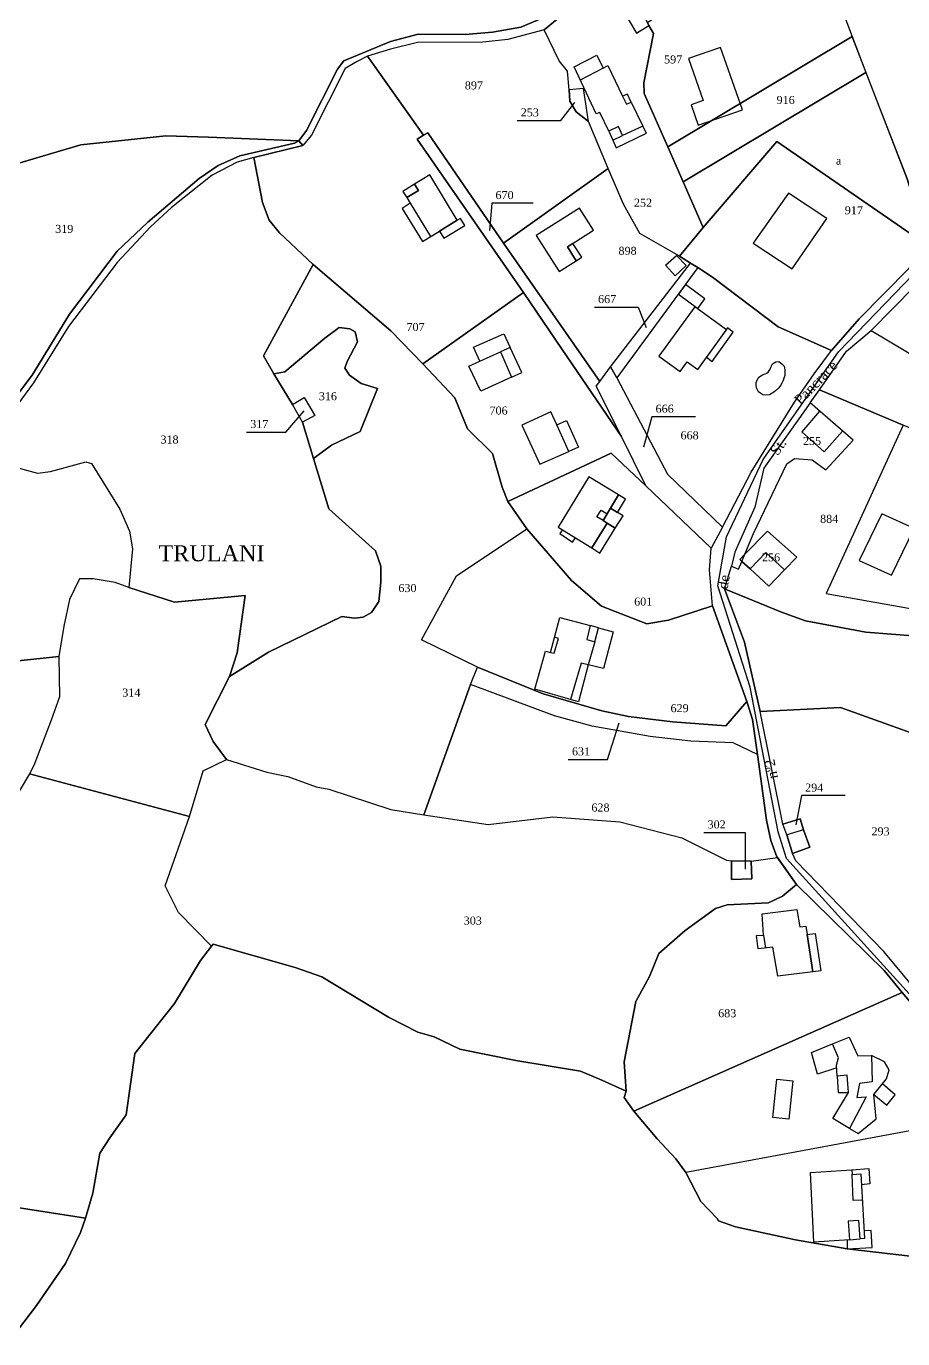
# Model space of a CAD drawing. Extents: x 1205805 to 1207436, y 6154338 to 6158020.
# Drawn here: x 1206921 to 1207140, y 6154910 to 6155237.9 of the extents above; entities that cross this region are included whole.
import ezdxf

# ---------------------------------------------------------------- set-up
doc = ezdxf.new("R2010")
doc.units = 0
doc.linetypes.add('CONTINU', pattern=[0])
for name, color, linetype in [('1LIEUDIT', 7, 'CONTINU'), ('1PARCELLE', 7, 'CONTINU'), ('1SUBDFISC', 7, 'CONTINU'), ('1SUBDSECT', 7, 'CONTINU'), ('1TRONFLUV', 7, 'CONTINU'), ('1ZONCOMM', 7, 'CONTINU'), ('3BATIDUR', 7, 'CONTINU'), ('3BATILEGER', 7, 'CONTINU'), ('3FISCLINE', 7, 'CONTINUOUS'), ('3FLECHEPAR', 7, 'CONTINU'), ('3LIEUDITTEX', 7, 'CONTINU'), ('3PARCELLETEX', 7, 'CONTINU'), ('3PISCINE', 7, 'CONTINUOUS'), ('3SUBDFISCTEX', 7, 'CONTINU'), ('3ZONCOMMTEX', 7, 'CONTINU')]:
    doc.layers.add(name, color=color, linetype=linetype)
doc.styles.get("Standard").update_dxf_attribs({"font": 'Times New Roman'})

msp = doc.modelspace()

# ---------------------------------------------------------------- linework, layer by layer
at = {"layer": '1LIEUDIT'}
for points in [[(1207160.25, 6154972.38), (1207139.8, 6154996.48), (1207135.33, 6155001.94), (1207113.43, 6155023.5), (1207108.53, 6155030.41), (1207107.01, 6155034.42), (1207105.94, 6155039.52), (1207103.69, 6155055.92), (1207102.45, 6155064.68), (1207101.06, 6155069.2), (1207092.42, 6155093.13), (1207092.42, 6155093.13), (1207081.5, 6155089.54), (1207076.01, 6155088.63), (1207064.76, 6155092.98), (1207057.23, 6155099.43), (1207046.06, 6155112.33), (1207041.35, 6155119.16), (1207039.88, 6155122.77), (1207037.54, 6155131.13), (1207031.26, 6155137.36), (1207028.06, 6155145.05), (1207020.07, 6155153.6), (1207012.1, 6155161.81), (1206992.74, 6155178.41), (1206984.27, 6155186.3), (1206981.74, 6155189.45), (1206980.06, 6155193.9), (1206977.9, 6155205.11), (1206990.09, 6155208.17), (1206989.14, 6155209.29), (1206966.53, 6155210.23), (1206955.92, 6155210.57), (1206934.69, 6155208.32), (1206917.76, 6155203.32)], [(1206917.76, 6155203.32), (1206934.69, 6155208.32), (1206955.92, 6155210.57), (1206966.53, 6155210.23), (1206989.14, 6155209.29), (1206990.09, 6155208.17), (1206977.9, 6155205.11), (1206980.06, 6155193.9), (1206981.74, 6155189.45), (1206984.27, 6155186.3), (1206992.74, 6155178.41), (1207012.1, 6155161.81), (1207020.07, 6155153.6), (1207028.06, 6155145.05), (1207031.26, 6155137.36), (1207037.54, 6155131.13), (1207039.88, 6155122.77), (1207041.35, 6155119.16), (1207046.06, 6155112.33), (1207057.23, 6155099.43), (1207064.76, 6155092.98), (1207076.01, 6155088.63), (1207081.5, 6155089.54), (1207092.42, 6155093.13), (1207101.06, 6155069.2), (1207102.45, 6155064.68), (1207103.69, 6155055.92), (1207105.94, 6155039.52), (1207107.01, 6155034.42), (1207108.53, 6155030.41), (1207113.43, 6155023.5), (1207135.33, 6155001.94), (1207139.8, 6154996.48), (1207160.25, 6154972.38)], [(1206917.29, 6154909.95), (1206923.64, 6154918.27), (1206930.83, 6154928.76), (1206934.55, 6154936.54), (1206935.85, 6154940.11), (1206937.64, 6154946.33), (1206939.46, 6154956.34), (1206941.89, 6154960.14), (1206945.97, 6154965.88), (1206948.2, 6154981.22), (1206958.05, 6154993.73), (1206964.58, 6155004.5), (1206967.33, 6155008.02), (1206967.71, 6155008.57), (1206988.22, 6155002.69), (1206994.84, 6155000.36), (1207011.54, 6154990.28), (1207018.85, 6154986.59), (1207022.97, 6154985.36), (1207029.38, 6154982.32), (1207043.3, 6154979.51), (1207059.5, 6154976.8), (1207064.78, 6154974.6), (1207070.92, 6154971.79), (1207070.41, 6154970.21), (1207072.79, 6154966.81), (1207078.6, 6154959.88), (1207083.31, 6154954.87), (1207085.76, 6154951.5), (1207089.53, 6154944.21), (1207093.64, 6154940), (1207093.98, 6154939.4), (1207098.24, 6154937.94), (1207113.16, 6154934.67), (1207126.12, 6154932.46), (1207136.81, 6154931.16), (1207146.89, 6154930.01)]]:
    msp.add_lwpolyline(points, dxfattribs=at)
at = {"layer": '1PARCELLE'}
for points in [[(1207081.3, 6155207.8), (1207075.39, 6155221.1), (1207075.3, 6155223.8), (1207077.69, 6155236.15), (1207076.57, 6155238.13), (1207076.21, 6155238.84), (1207110.44, 6155261.9), (1207117.75, 6155256.41), (1207121.59, 6155250.56), (1207127.32, 6155235.35), (1207081.3, 6155207.8)], [(1207056.63, 6155222.03), (1207056.26, 6155226.75), (1207054.15, 6155229.28), (1207050.39, 6155237.03), (1207055.95, 6155241.66), (1207067.58, 6155255.38), (1207073.68, 6155243.7), (1207076.21, 6155238.84), (1207076.57, 6155238.13), (1207077.69, 6155236.15), (1207075.3, 6155223.8), (1207075.39, 6155221.1), (1207081.3, 6155207.8), (1207085.12, 6155199.08), (1207090.14, 6155187.63), (1207084.24, 6155180.5), (1207074.28, 6155186.12), (1207070.23, 6155193.51), (1207066.43, 6155202.37), (1207061.51, 6155214.12), (1207060.25, 6155222.35), (1207056.63, 6155222.03)], [(1207020.25, 6155210.74), (1207021.31, 6155211.32), (1207040.24, 6155183.75), (1207066.43, 6155202.37), (1207061.51, 6155214.12), (1207058.39, 6155216.51), (1207056.84, 6155219.19), (1207056.63, 6155222.03), (1207056.26, 6155226.75), (1207054.15, 6155229.28), (1207050.39, 6155237.03), (1207041.32, 6155234.65), (1207035.05, 6155233.92), (1207018.75, 6155233.91), (1207012, 6155232.21), (1207006.29, 6155230.43), (1207020.25, 6155210.74)], [(1207085.12, 6155199.08), (1207081.3, 6155207.8), (1207127.32, 6155235.35), (1207130.78, 6155226.38), (1207085.12, 6155199.08)], [(1206992.74, 6155178.41), (1207012.1, 6155161.81), (1207020.07, 6155153.6), (1207045.26, 6155171.38), (1207018.68, 6155209.72), (1207020.25, 6155210.74), (1207006.29, 6155230.43), (1207003.68, 6155229.09), (1207000.7, 6155227.37), (1206992.3, 6155210.73), (1206990.09, 6155208.17), (1206977.9, 6155205.11), (1206980.06, 6155193.9), (1206981.74, 6155189.45), (1206984.27, 6155186.3), (1206992.74, 6155178.41)], [(1207108.86, 6155162.84), (1207092.49, 6155175.2), (1207088.76, 6155177.65), (1207086.92, 6155178.75), (1207084.24, 6155180.5), (1207090.14, 6155187.63), (1207085.12, 6155199.08), (1207130.78, 6155226.38), (1207141.04, 6155199.8), (1207144.39, 6155188.76), (1207144.58, 6155181.02), (1207141.47, 6155177.37), (1207129.05, 6155164.81), (1207122.15, 6155156.93), (1207108.86, 6155162.84)], [(1207056.63, 6155222.03), (1207056.84, 6155219.19), (1207058.39, 6155216.51), (1207061.51, 6155214.12), (1207060.25, 6155222.35), (1207056.63, 6155222.03)], [(1206917.76, 6155203.32), (1206934.69, 6155208.32), (1206955.92, 6155210.57), (1206966.53, 6155210.23), (1206989.14, 6155209.29), (1206988.05, 6155208.72), (1206974.39, 6155205.57), (1206968.98, 6155203.12), (1206964.21, 6155199.9), (1206951.42, 6155189.01), (1206943.79, 6155181.72), (1206931.82, 6155165.99), (1206922.5, 6155150.74), (1206911.71, 6155136.49), (1206909.17, 6155134.39), (1206909.4, 6155137.18), (1206911.37, 6155141.13), (1206913.26, 6155159.48), (1206914.16, 6155163.43), (1206916.4, 6155177.75), (1206916.46, 6155190.76), (1206917.76, 6155203.32)], [(1207069.72, 6155135.4), (1207063.43, 6155147.96), (1207064.28, 6155149.14), (1207040.24, 6155183.75), (1207021.31, 6155211.32), (1207020.25, 6155210.74), (1207018.68, 6155209.72), (1207045.26, 6155171.38), (1207054.91, 6155157.12), (1207069.72, 6155135.4)], [(1207064.28, 6155149.14), (1207066.99, 6155152.85), (1207086.92, 6155178.75), (1207084.24, 6155180.5), (1207074.28, 6155186.12), (1207070.23, 6155193.51), (1207066.43, 6155202.37), (1207040.24, 6155183.75), (1207064.28, 6155149.14)], [(1207248.58, 6155118.93), (1207244.97, 6155143.47), (1207225.9, 6155152.46), (1207209.77, 6155158.41), (1207195.54, 6155162.59), (1207175.19, 6155171.23), (1207160.12, 6155175.51), (1207157.98, 6155179.62), (1207155.99, 6155178.82), (1207154.53, 6155181.05), (1207150.71, 6155179.3), (1207152.96, 6155177.53), (1207146.78, 6155170.02), (1207142.97, 6155172.97), (1207132.08, 6155161.94), (1207158.03, 6155146.4), (1207181.82, 6155134.93), (1207183.96, 6155138.31), (1207221.23, 6155129.51), (1207218.56, 6155123.1), (1207248.58, 6155118.93)], [(1206971.06, 6155054.71), (1206981.11, 6155051.55), (1206986.37, 6155050.42), (1206993.47, 6155047.88), (1206996.66, 6155047.32), (1207012.1, 6155042.18), (1207020.32, 6155040.9), (1207032, 6155073.41), (1207033.72, 6155077.78), (1207019.74, 6155084.57), (1207028.55, 6155100.58), (1207046.06, 6155112.33), (1207041.35, 6155119.16), (1207039.88, 6155122.77), (1207037.54, 6155131.13), (1207031.26, 6155137.36), (1207028.06, 6155145.05), (1207020.07, 6155153.6), (1207012.1, 6155161.81), (1206992.74, 6155178.41), (1206980.32, 6155155.56), (1206982.91, 6155151.08), (1206985.67, 6155151.61), (1206995.6, 6155160.02), (1206999.22, 6155162.65), (1207001.88, 6155162.29), (1207003.18, 6155161.57), (1207003.76, 6155159.1), (1207001.23, 6155154.16), (1207000.6, 6155152.5), (1207001.82, 6155150.72), (1207004.66, 6155148.65), (1207008.78, 6155147.41), (1207004.48, 6155136.69), (1206997.31, 6155133.26), (1206992.82, 6155129.95), (1206996.66, 6155117.32), (1207008.25, 6155106.83), (1207009.62, 6155103.01), (1207009.63, 6155099.04), (1207009.09, 6155094.16), (1207007.25, 6155091.47), (1207005.22, 6155090.3), (1207003, 6155090.05), (1206999.84, 6155090.46), (1206981.51, 6155081.53), (1206971.84, 6155075.41), (1206965.69, 6155063.41), (1206967.71, 6155059.22), (1206971.06, 6155054.71)], [(1207068.55, 6155150.07), (1207066.99, 6155152.85), (1207086.92, 6155178.75), (1207088.76, 6155177.65), (1207068.55, 6155150.07)], [(1207068.55, 6155150.07), (1207081.19, 6155126.03), (1207094.94, 6155112.72), (1207102.11, 6155126.5), (1207112.93, 6155144), (1207117.81, 6155151.11), (1207122.15, 6155156.93), (1207108.86, 6155162.84), (1207092.49, 6155175.2), (1207088.76, 6155177.65), (1207068.55, 6155150.07)], [(1207020.07, 6155153.6), (1207028.06, 6155145.05), (1207031.26, 6155137.36), (1207037.54, 6155131.13), (1207039.88, 6155122.77), (1207041.35, 6155119.16), (1207067.11, 6155131.21), (1207075.78, 6155123.1), (1207069.72, 6155135.4), (1207054.91, 6155157.12), (1207045.26, 6155171.38), (1207020.07, 6155153.6)], [(1206992.82, 6155129.95), (1206997.31, 6155133.26), (1207004.48, 6155136.69), (1207008.78, 6155147.41), (1207004.66, 6155148.65), (1207001.82, 6155150.72), (1207000.6, 6155152.5), (1207001.23, 6155154.16), (1207003.76, 6155159.1), (1207003.18, 6155161.57), (1207001.88, 6155162.29), (1206999.22, 6155162.65), (1206995.6, 6155160.02), (1206985.67, 6155151.61), (1206982.91, 6155151.08), (1206987.56, 6155143.44), (1206990.49, 6155145.15), (1206993.15, 6155140.65), (1206990.06, 6155139.02), (1206992.82, 6155129.95)], [(1207248.58, 6155118.93), (1207250.45, 6155106.18), (1207251.18, 6155097.85), (1207247.7, 6155096.89), (1207243.13, 6155096.52), (1207220.39, 6155105.42), (1207186.93, 6155118.71), (1207164.1, 6155128.25), (1207140.11, 6155138.29), (1207119.21, 6155147.05), (1207125.91, 6155156.72), (1207132.08, 6155161.94), (1207158.03, 6155146.4), (1207181.82, 6155134.93), (1207183.96, 6155138.31), (1207221.23, 6155129.51), (1207218.56, 6155123.1), (1207248.58, 6155118.93)], [(1207092.13, 6155107.55), (1207075.78, 6155123.1), (1207069.72, 6155135.4), (1207063.43, 6155147.96), (1207064.28, 6155149.14), (1207066.99, 6155152.85), (1207068.55, 6155150.07), (1207081.19, 6155126.03), (1207094.94, 6155112.72), (1207092.13, 6155107.55)], [(1206987.56, 6155143.44), (1206990.49, 6155145.15), (1206993.15, 6155140.65), (1206990.06, 6155139.02), (1206987.56, 6155143.44)], [(1207097.16, 6155103.04), (1207098.97, 6155102.25), (1207099.79, 6155104.22), (1207100.53, 6155106), (1207102.68, 6155111.15), (1207111.04, 6155128.57), (1207112.9, 6155129.94), (1207117.31, 6155129.61), (1207120.77, 6155127.1), (1207127.55, 6155134.53), (1207116.81, 6155143.8), (1207105.29, 6155127.54), (1207103.06, 6155117.72), (1207098.02, 6155106.5), (1207097.16, 6155103.04)], [(1207164.1, 6155128.25), (1207140.11, 6155138.29), (1207120.86, 6155096.15), (1207149.85, 6155090.98), (1207157.99, 6155108.31), (1207164.1, 6155128.25)], [(1207041.35, 6155119.16), (1207046.06, 6155112.33), (1207057.23, 6155099.43), (1207064.76, 6155092.98), (1207076.01, 6155088.63), (1207081.5, 6155089.54), (1207092.42, 6155093.13), (1207091.68, 6155102.1), (1207092.13, 6155107.55), (1207075.78, 6155123.1), (1207067.11, 6155131.21), (1207041.35, 6155119.16)], [(1207101.06, 6155069.2), (1207095.78, 6155063.08), (1207082.44, 6155064.11), (1207071.45, 6155065.41), (1207064.8, 6155066.84), (1207050.13, 6155071.12), (1207033.72, 6155077.78), (1207019.74, 6155084.57), (1207028.55, 6155100.58), (1207046.06, 6155112.33), (1207057.23, 6155099.43), (1207064.76, 6155092.98), (1207076.01, 6155088.63), (1207081.5, 6155089.54), (1207092.42, 6155093.13), (1207101.06, 6155069.2)], [(1207099.79, 6155104.22), (1207100.53, 6155106), (1207106.22, 6155111.77), (1207113.55, 6155105.27), (1207110.4, 6155102.06), (1207106.49, 6155098.05), (1207101.84, 6155102.33), (1207099.79, 6155104.22)], [(1206961.85, 6155040.45), (1206965.25, 6155051.89), (1206971.06, 6155054.71), (1206967.71, 6155059.22), (1206965.69, 6155063.41), (1206971.84, 6155075.41), (1206973.73, 6155081.33), (1206975.74, 6155095.67), (1206958.09, 6155094.03), (1206946.63, 6155097.65), (1206943.24, 6155098.95), (1206937.72, 6155099.84), (1206934.38, 6155099.84), (1206931.83, 6155094.71), (1206930.4, 6155087.98), (1206929.16, 6155080.42), (1206929.34, 6155070.37), (1206927.3, 6155064.56), (1206922.91, 6155053.18), (1206921.87, 6155051.12), (1206961.85, 6155040.45)], [(1207180.27, 6155073.4), (1207170.9, 6155076.35), (1207166.74, 6155077.72), (1207153.65, 6155084.12), (1207143.61, 6155085.52), (1207130.73, 6155086.56), (1207115.67, 6155089.38), (1207109.72, 6155091.52), (1207095.45, 6155097.33), (1207100.44, 6155083.99), (1207104.39, 6155066.66), (1207124.4, 6155067.67), (1207163.65, 6155053.61), (1207162.68, 6155048.42), (1207162.11, 6155041.62), (1207162.51, 6155029.19), (1207175.38, 6155027.12), (1207186.95, 6155029.45), (1207183.48, 6155048.28), (1207195.78, 6155062.63), (1207191.96, 6155065.37), (1207188.78, 6155068.41), (1207180.27, 6155073.4)], [(1207103.69, 6155055.92), (1207097.65, 6155058.89), (1207087.04, 6155059.31), (1207076.85, 6155060.45), (1207062.38, 6155063.02), (1207053.02, 6155065.6), (1207032, 6155073.41), (1207033.72, 6155077.78), (1207050.13, 6155071.12), (1207064.8, 6155066.84), (1207071.45, 6155065.41), (1207082.44, 6155064.11), (1207095.78, 6155063.08), (1207101.06, 6155069.2), (1207102.45, 6155064.68), (1207103.69, 6155055.92)], [(1207020.32, 6155040.9), (1207036.4, 6155038.44), (1207052.55, 6155040.4), (1207069.32, 6155039.13), (1207084.82, 6155035.11), (1207095.91, 6155029.53), (1207097.23, 6155029.38), (1207102.14, 6155029.26), (1207108.67, 6155030.21), (1207108.53, 6155030.41), (1207107.01, 6155034.42), (1207105.94, 6155039.52), (1207103.69, 6155055.92), (1207097.65, 6155058.89), (1207087.04, 6155059.31), (1207076.85, 6155060.45), (1207062.38, 6155063.02), (1207053.02, 6155065.6), (1207032, 6155073.41), (1207020.32, 6155040.9)], [(1207104.39, 6155066.66), (1207124.4, 6155067.67), (1207163.65, 6155053.61), (1207162.68, 6155048.42), (1207162.11, 6155041.62), (1207162.51, 6155029.19), (1207162.42, 6155024.5), (1207161.68, 6155009.54), (1207160.6, 6155007.07), (1207158.36, 6155004.88), (1207153.68, 6155001.22), (1207145.11, 6154994.9), (1207135.24, 6155006.75), (1207113.25, 6155029.34), (1207112.44, 6155031.19), (1207116.74, 6155032.76), (1207115.2, 6155037.13), (1207114.39, 6155039.86), (1207110.05, 6155038.57), (1207104.39, 6155066.66)], [(1207029.38, 6154982.32), (1207022.97, 6154985.36), (1207018.85, 6154986.59), (1207011.54, 6154990.28), (1206994.84, 6155000.36), (1206988.22, 6155002.69), (1206967.71, 6155008.57), (1206967.33, 6155008.02), (1206959.04, 6155016.43), (1206955.72, 6155023.09), (1206961.85, 6155040.45), (1206965.25, 6155051.89), (1206971.06, 6155054.71), (1206981.11, 6155051.55), (1206986.37, 6155050.42), (1206993.47, 6155047.88), (1206996.66, 6155047.32), (1207012.1, 6155042.18), (1207020.32, 6155040.9), (1207036.4, 6155038.44), (1207052.55, 6155040.4), (1207069.32, 6155039.13), (1207084.82, 6155035.11), (1207095.91, 6155029.53), (1207097.23, 6155029.38), (1207097.21, 6155024.75), (1207102.27, 6155024.91), (1207102.14, 6155029.26), (1207108.67, 6155030.21), (1207113.43, 6155023.5), (1207109.98, 6155020.52), (1207106.44, 6155018.92), (1207096.09, 6155018.4), (1207093.23, 6155017.47), (1207085.61, 6155011.95), (1207079.06, 6155006.2), (1207076.74, 6155000.44), (1207073.32, 6154994.22), (1207070.42, 6154979.15), (1207070.92, 6154971.79), (1207064.78, 6154974.6), (1207059.5, 6154976.8), (1207043.3, 6154979.51), (1207029.38, 6154982.32)], [(1206935.85, 6154940.11), (1206937.64, 6154946.33), (1206939.46, 6154956.34), (1206941.89, 6154960.14), (1206945.97, 6154965.88), (1206948.2, 6154981.22), (1206958.05, 6154993.73), (1206964.58, 6155004.5), (1206967.33, 6155008.02), (1206959.04, 6155016.43), (1206955.72, 6155023.09), (1206961.85, 6155040.45), (1206921.87, 6155051.12), (1206912.98, 6155036.3), (1206903.52, 6155022.26), (1206894.34, 6155011.56), (1206882.87, 6154994.22), (1206855.8, 6154957.66), (1206854.72, 6154957.11), (1206869.17, 6154948.47), (1206874.69, 6154946.4), (1206886.37, 6154943.48), (1206918.78, 6154942.78), (1206935.85, 6154940.11)], [(1207110.05, 6155038.57), (1207114.39, 6155039.86), (1207115.2, 6155037.13), (1207116.74, 6155032.76), (1207112.44, 6155031.19), (1207111.04, 6155035.9), (1207110.05, 6155038.57)], [(1207097.23, 6155029.38), (1207097.21, 6155024.75), (1207102.27, 6155024.91), (1207102.14, 6155029.26), (1207097.23, 6155029.38)], [(1207072.79, 6154966.81), (1207070.41, 6154970.21), (1207070.92, 6154971.79), (1207070.42, 6154979.15), (1207073.32, 6154994.22), (1207076.74, 6155000.44), (1207079.06, 6155006.2), (1207085.61, 6155011.95), (1207093.23, 6155017.47), (1207096.09, 6155018.4), (1207106.44, 6155018.92), (1207109.98, 6155020.52), (1207113.43, 6155023.5), (1207135.33, 6155001.94), (1207139.8, 6154996.48), (1207072.79, 6154966.81)], [(1207078.6, 6154959.88), (1207072.79, 6154966.81), (1207139.8, 6154996.48), (1207160.25, 6154972.38), (1207164.15, 6154966.1), (1207085.76, 6154951.5), (1207083.31, 6154954.87), (1207078.6, 6154959.88)], [(1207085.76, 6154951.5), (1207089.53, 6154944.21), (1207093.64, 6154940), (1207093.98, 6154939.4), (1207098.24, 6154937.94), (1207113.16, 6154934.67), (1207126.12, 6154932.46), (1207136.81, 6154931.16), (1207146.89, 6154930.01), (1207165.97, 6154928.48), (1207169.97, 6154927.85), (1207168.26, 6154935.78), (1207169.44, 6154935.94), (1207172.52, 6154936.33), (1207172.1, 6154938.37), (1207170.61, 6154943.42), (1207166.28, 6154942.65), (1207165.5, 6154946.19), (1207169.52, 6154946.99), (1207171.75, 6154953.17), (1207164.15, 6154966.1), (1207085.76, 6154951.5)]]:
    msp.add_lwpolyline(points, close=True, dxfattribs=at)
for points in [[(1207050.31, 6155240.14), (1207044.61, 6155237.74), (1207037.48, 6155236.42), (1207030.71, 6155235.88), (1207018.95, 6155235.92), (1207012.05, 6155234.16), (1207000.36, 6155229.27), (1206998.82, 6155227.25), (1206991.06, 6155211.87), (1206989.14, 6155209.29), (1206966.53, 6155210.23), (1206955.92, 6155210.57), (1206934.69, 6155208.32), (1206917.76, 6155203.32)], [(1206916.52, 6155128.24), (1206923.84, 6155126.23), (1206927.13, 6155126.7), (1206935.89, 6155129.05), (1206937.32, 6155128.63), (1206944.38, 6155117.27), (1206946.86, 6155111.78), (1206947.62, 6155107.37), (1206946.63, 6155097.65), (1206958.09, 6155094.03), (1206975.74, 6155095.67), (1206973.73, 6155081.33), (1206971.84, 6155075.41), (1206971.84, 6155075.41), (1206981.51, 6155081.53), (1206999.84, 6155090.46), (1207003, 6155090.05), (1207005.22, 6155090.3), (1207007.25, 6155091.47), (1207009.09, 6155094.16), (1207009.63, 6155099.04), (1207009.62, 6155103.01), (1207008.25, 6155106.83), (1206996.66, 6155117.32), (1206992.82, 6155129.95), (1206990.06, 6155139.02), (1206987.56, 6155143.44), (1206982.91, 6155151.08), (1206980.32, 6155155.56), (1206992.74, 6155178.41), (1206984.27, 6155186.3), (1206981.74, 6155189.45), (1206980.06, 6155193.9), (1206977.9, 6155205.11), (1206973.69, 6155203.96), (1206967.44, 6155200.75), (1206957.36, 6155192.64), (1206952.07, 6155187.78), (1206943.71, 6155178.92), (1206931.61, 6155162.88), (1206922.84, 6155148.84), (1206915, 6155138.18)], [(1207143.61, 6155085.52), (1207130.73, 6155086.56), (1207115.67, 6155089.38), (1207109.72, 6155091.52), (1207095.45, 6155097.33), (1207097.16, 6155103.04), (1207098.97, 6155102.25), (1207099.79, 6155104.22), (1207101.84, 6155102.33), (1207106.49, 6155098.05), (1207110.4, 6155102.06), (1207113.55, 6155105.27), (1207106.22, 6155111.77), (1207100.53, 6155106), (1207102.68, 6155111.15), (1207111.04, 6155128.57), (1207112.9, 6155129.94), (1207117.31, 6155129.61), (1207120.77, 6155127.1), (1207127.55, 6155134.53), (1207116.81, 6155143.8), (1207119.21, 6155147.05), (1207140.11, 6155138.29), (1207120.86, 6155096.15), (1207149.85, 6155090.98)], [(1206916.52, 6155128.24), (1206923.84, 6155126.23), (1206927.13, 6155126.7), (1206935.89, 6155129.05), (1206937.32, 6155128.63), (1206944.38, 6155117.27), (1206946.86, 6155111.78), (1206947.62, 6155107.37), (1206946.63, 6155097.65), (1206946.63, 6155097.65), (1206943.24, 6155098.95), (1206937.72, 6155099.84), (1206934.38, 6155099.84), (1206931.83, 6155094.71), (1206930.4, 6155087.98), (1206929.16, 6155080.42), (1206902.44, 6155077.58)], [(1206902.44, 6155077.58), (1206929.16, 6155080.42), (1206929.16, 6155080.42), (1206929.34, 6155070.37), (1206927.3, 6155064.56), (1206922.91, 6155053.18), (1206921.87, 6155051.12), (1206912.98, 6155036.3)], [(1206917.29, 6154909.95), (1206923.64, 6154918.27), (1206930.83, 6154928.76), (1206934.55, 6154936.54), (1206935.85, 6154940.11), (1206918.78, 6154942.78)]]:
    msp.add_lwpolyline(points, dxfattribs=at)
at = {"layer": '1SUBDFISC'}
for points in [[(1207081.3, 6155207.8), (1207090.14, 6155187.63), (1207108.49, 6155209.16), (1207144.49, 6155184.29), (1207144.39, 6155188.76), (1207141.04, 6155199.8), (1207127.32, 6155235.35), (1207081.3, 6155207.8)], [(1207090.14, 6155187.63), (1207084.24, 6155180.5), (1207086.92, 6155178.75), (1207088.76, 6155177.65), (1207092.49, 6155175.2), (1207108.86, 6155162.84), (1207122.15, 6155156.93), (1207129.05, 6155164.81), (1207141.47, 6155177.37), (1207144.58, 6155181.02), (1207144.49, 6155184.29), (1207108.49, 6155209.16), (1207090.14, 6155187.63)], [(1207170.9, 6155076.35), (1207163.15, 6155053.79), (1207124.4, 6155067.67), (1207104.39, 6155066.66), (1207100.44, 6155083.99), (1207095.45, 6155097.33), (1207109.72, 6155091.52), (1207115.67, 6155089.38), (1207130.73, 6155086.56), (1207143.61, 6155085.52), (1207153.65, 6155084.12), (1207166.74, 6155077.72), (1207170.9, 6155076.35)]]:
    msp.add_lwpolyline(points, close=True, dxfattribs=at)
at = {"layer": '1SUBDSECT'}
msp.add_lwpolyline([(1207146.89, 6154930.01), (1207136.81, 6154931.16), (1207126.12, 6154932.46), (1207113.16, 6154934.67), (1207098.24, 6154937.94), (1207093.98, 6154939.4), (1207093.64, 6154940), (1207089.53, 6154944.21), (1207085.76, 6154951.5), (1207083.31, 6154954.87), (1207078.6, 6154959.88), (1207072.79, 6154966.81), (1207070.41, 6154970.21), (1207070.92, 6154971.79), (1207064.78, 6154974.6), (1207059.5, 6154976.8), (1207043.3, 6154979.51), (1207029.38, 6154982.32), (1207022.97, 6154985.36), (1207018.85, 6154986.59), (1207011.54, 6154990.28), (1206994.84, 6155000.36), (1206988.22, 6155002.69), (1206967.71, 6155008.57), (1206967.33, 6155008.02), (1206964.58, 6155004.5), (1206958.05, 6154993.73), (1206948.2, 6154981.22), (1206945.97, 6154965.88), (1206941.89, 6154960.14), (1206939.46, 6154956.34), (1206937.64, 6154946.33), (1206935.85, 6154940.11), (1206934.55, 6154936.54), (1206930.83, 6154928.76), (1206923.64, 6154918.27), (1206917.29, 6154909.95)], dxfattribs=at)
at = {"layer": '1TRONFLUV'}
for points in [[(1206911.71, 6155136.49), (1206922.5, 6155150.74), (1206931.82, 6155165.99), (1206943.79, 6155181.72), (1206951.42, 6155189.01), (1206964.21, 6155199.9), (1206968.98, 6155203.12), (1206974.39, 6155205.57), (1206988.05, 6155208.72), (1206989.14, 6155209.29), (1206991.06, 6155211.87), (1206998.82, 6155227.25), (1207000.36, 6155229.27), (1207012.05, 6155234.16), (1207018.95, 6155235.92), (1207030.71, 6155235.88), (1207037.48, 6155236.42), (1207044.61, 6155237.74), (1207050.31, 6155240.14)], [(1207055.95, 6155241.66), (1207050.39, 6155237.03), (1207041.32, 6155234.65), (1207035.05, 6155233.92), (1207018.75, 6155233.91), (1207012, 6155232.21), (1207006.29, 6155230.43), (1207003.68, 6155229.09), (1207000.7, 6155227.37), (1206992.3, 6155210.73), (1206990.09, 6155208.17), (1206977.9, 6155205.11), (1206973.69, 6155203.96), (1206967.44, 6155200.75), (1206957.36, 6155192.64), (1206952.07, 6155187.78), (1206943.71, 6155178.92), (1206931.61, 6155162.88), (1206922.84, 6155148.84), (1206915, 6155138.18)]]:
    msp.add_lwpolyline(points, dxfattribs=at)
at = {"layer": '1ZONCOMM'}
msp.add_lwpolyline([(1207177.8, 6154928.06), (1207173.79, 6154942.07), (1207173.83, 6154954.14), (1207162.87, 6154973.34), (1207146.53, 6154990.71), (1207110.93, 6155029.96), (1207108.82, 6155036.66), (1207101.89, 6155072.76), (1207093.81, 6155098.08), (1207095.95, 6155110.34), (1207105.11, 6155129.65), (1207123.95, 6155156.61), (1207147.3, 6155180.78)], dxfattribs=at)
at = {"layer": '3BATIDUR'}
for points in [[(1207099.92, 6155217.06), (1207094.45, 6155232.64), (1207086.48, 6155229.85), (1207090.14, 6155219.39), (1207087.11, 6155218.33), (1207088.9, 6155213.2), (1207099.92, 6155217.06)], [(1207066.52, 6155211.7), (1207064.29, 6155216.39), (1207063.36, 6155216.02), (1207057.87, 6155227.81), (1207063.55, 6155230.68), (1207065.13, 6155227.48), (1207066.33, 6155228.09), (1207070.01, 6155220.46), (1207070.97, 6155218.46), (1207072.16, 6155218.96), (1207075.05, 6155212.96), (1207069.97, 6155210.62), (1207068.99, 6155212.85), (1207066.52, 6155211.7)], [(1207018.02, 6155198.44), (1207019.03, 6155196.87), (1207016.07, 6155195.1), (1207016.96, 6155193.73), (1207014.96, 6155192.42), (1207020, 6155184.12), (1207024.3, 6155186.75), (1207028.71, 6155189.44), (1207021.83, 6155200.82), (1207018.02, 6155198.44)], [(1207102.65, 6155183.69), (1207112.39, 6155177.35), (1207121.05, 6155189.91), (1207111.41, 6155196.22), (1207102.65, 6155183.69)], [(1207062.75, 6155186.95), (1207059.23, 6155192.5), (1207048.44, 6155185.63), (1207054.17, 6155176.62), (1207058.44, 6155179.33), (1207056.24, 6155182.8), (1207062.75, 6155186.95)], [(1207080.74, 6155178.19), (1207083.45, 6155180.67), (1207085.89, 6155178.13), (1207083.11, 6155175.53), (1207080.74, 6155178.19)], [(1207086.12, 6155154.1), (1207088.76, 6155152.19), (1207095.91, 6155162.06), (1207088, 6155167.81), (1207079.07, 6155155.48), (1207084.35, 6155151.66), (1207086.12, 6155154.1)], [(1207042.27, 6155150.24), (1207034.56, 6155146.71), (1207031.59, 6155152.98), (1207034.3, 6155154.21), (1207032.73, 6155157.75), (1207040.3, 6155161.06), (1207041.9, 6155157.63), (1207039.48, 6155156.57), (1207042.27, 6155150.24)], [(1206990.06, 6155139.02), (1206987.56, 6155143.44), (1206990.49, 6155145.15), (1206993.15, 6155140.65), (1206990.06, 6155139.02)], [(1207053.57, 6155138.32), (1207052.1, 6155141.61), (1207044.81, 6155138.28), (1207049.35, 6155128.49), (1207056.54, 6155131.69), (1207053.57, 6155138.32)], [(1207068.96, 6155120.8), (1207061.6, 6155125.32), (1207053.88, 6155112.78), (1207062.32, 6155107.56), (1207066.17, 6155113.78), (1207065.16, 6155114.43), (1207066.99, 6155117.5), (1207068.96, 6155120.8)], [(1207066.99, 6155117.5), (1207065.16, 6155114.43), (1207066.17, 6155113.78), (1207068.18, 6155112.47), (1207070.1, 6155115.57), (1207068.75, 6155116.4), (1207066.99, 6155117.5)], [(1207129.07, 6155104.47), (1207137.15, 6155100.8), (1207142.85, 6155112.46), (1207134.77, 6155116.09), (1207129.07, 6155104.47)], [(1207101.84, 6155102.33), (1207099.79, 6155104.22), (1207100.53, 6155106), (1207106.22, 6155111.77), (1207113.55, 6155105.27), (1207110.4, 6155102.06), (1207105.79, 6155106.45), (1207101.84, 6155102.33)], [(1207100.53, 6155106), (1207099.26, 6155104.71), (1207099.79, 6155104.22), (1207100.53, 6155106)], [(1207110.4, 6155102.06), (1207106.49, 6155098.05), (1207101.84, 6155102.33), (1207105.79, 6155106.45), (1207110.4, 6155102.06)], [(1207064.01, 6155087.58), (1207067.61, 6155086.6), (1207065.25, 6155077.44), (1207061.36, 6155078.34), (1207059.01, 6155069.09), (1207048.05, 6155072.3), (1207050.72, 6155081.76), (1207051.99, 6155081.46), (1207054.35, 6155090.2), (1207061.89, 6155088.16), (1207061.08, 6155084.71), (1207063.03, 6155084.1), (1207064.01, 6155087.58)], [(1207115.2, 6155037.13), (1207111.04, 6155035.9), (1207112.44, 6155031.19), (1207116.74, 6155032.76), (1207115.2, 6155037.13)], [(1207102.14, 6155029.26), (1207102.27, 6155024.91), (1207097.21, 6155024.75), (1207097.23, 6155029.38), (1207102.14, 6155029.26)], [(1207117.49, 6155001.61), (1207108.76, 6155000.52), (1207107.51, 6155007.8), (1207103.9, 6155007.36), (1207103.46, 6155010.69), (1207105.21, 6155010.81), (1207104.82, 6155016.17), (1207113.55, 6155017.23), (1207114.23, 6155012.89), (1207115.78, 6155013.06), (1207116.1, 6155010.95), (1207117.49, 6155001.61)], [(1207123.59, 6154975.58), (1207123.46, 6154978.28), (1207123.93, 6154980.15), (1207122.39, 6154983.62), (1207126.58, 6154985.31), (1207128.77, 6154980.62), (1207132.13, 6154980.75), (1207132.33, 6154974.17), (1207129.17, 6154973.77), (1207128.54, 6154970.27), (1207130.83, 6154970.43), (1207126.64, 6154962.49), (1207122.53, 6154964.95), (1207126.4, 6154971.49), (1207126.08, 6154975.81), (1207123.59, 6154975.58)], [(1207126.65, 6154934.7), (1207117.76, 6154934.05), (1207116.94, 6154951.5), (1207127.22, 6154952.17), (1207127.33, 6154950.98), (1207129.53, 6154951.14), (1207130.45, 6154934.97), (1207129.31, 6154934.88), (1207128.99, 6154939.46), (1207126.33, 6154939.35), (1207126.65, 6154934.7)]]:
    msp.add_lwpolyline(points, close=True, dxfattribs=at)
at = {"layer": '3BATILEGER'}
for points in [[(1207076.57, 6155238.13), (1207076.21, 6155238.84), (1207073.68, 6155243.7), (1207070.27, 6155241.52), (1207073.46, 6155236.19), (1207076.57, 6155238.13)], [(1207072.16, 6155218.96), (1207071.2, 6155220.97), (1207070.01, 6155220.46), (1207070.97, 6155218.46), (1207072.16, 6155218.96)], [(1207066.52, 6155211.7), (1207067.56, 6155209.5), (1207069.97, 6155210.62), (1207068.99, 6155212.85), (1207066.52, 6155211.7)], [(1207018.02, 6155198.44), (1207015.08, 6155196.6), (1207016.07, 6155195.1), (1207019.03, 6155196.87), (1207018.02, 6155198.44)], [(1207028.71, 6155189.44), (1207024.3, 6155186.75), (1207025.38, 6155185.01), (1207030.6, 6155188.16), (1207029.53, 6155189.93), (1207028.71, 6155189.44)], [(1207059.79, 6155180.19), (1207057.57, 6155183.66), (1207056.24, 6155182.8), (1207058.44, 6155179.33), (1207059.79, 6155180.19)], [(1207085.75, 6155173.41), (1207083.95, 6155171.01), (1207088.77, 6155167.41), (1207090.57, 6155169.83), (1207085.75, 6155173.41)], [(1207097.64, 6155161.52), (1207096.23, 6155162.54), (1207090.94, 6155155.2), (1207092.35, 6155154.19), (1207097.64, 6155161.52)], [(1207042.27, 6155150.24), (1207044.83, 6155151.41), (1207041.9, 6155157.63), (1207039.48, 6155156.57), (1207042.27, 6155150.24)], [(1207056.54, 6155131.69), (1207053.57, 6155138.32), (1207056.01, 6155139.4), (1207059, 6155132.79), (1207056.54, 6155131.69)], [(1207066.99, 6155117.5), (1207068.75, 6155116.4), (1207070.69, 6155119.73), (1207068.96, 6155120.8), (1207066.99, 6155117.5)], [(1207066.17, 6155113.78), (1207062.32, 6155107.56), (1207064.35, 6155106.3), (1207068.18, 6155112.47), (1207066.17, 6155113.78)], [(1207064.01, 6155087.58), (1207061.89, 6155088.16), (1207061.08, 6155084.71), (1207063.03, 6155084.1), (1207064.01, 6155087.58)], [(1207116.1, 6155010.95), (1207118.11, 6155011.21), (1207119.5, 6155001.86), (1207117.49, 6155001.61), (1207116.1, 6155010.95)], [(1207123.59, 6154975.58), (1207123.81, 6154971.49), (1207126.4, 6154971.49), (1207126.08, 6154975.81), (1207123.59, 6154975.58)], [(1207126.65, 6154934.7), (1207129.31, 6154934.88), (1207128.99, 6154939.46), (1207126.33, 6154939.35), (1207126.65, 6154934.7)]]:
    msp.add_lwpolyline(points, close=True, dxfattribs=at)
at = {"layer": '3FISCLINE'}
for points in [[(1207065.13, 6155227.48), (1207059.42, 6155224.48)], [(1207067.56, 6155209.5), (1207068.4, 6155207.59), (1207075.94, 6155211.18), (1207075.05, 6155212.96)], [(1207016.96, 6155193.73), (1207022.02, 6155185.36)], [(1207034.3, 6155154.21), (1207039.48, 6155156.57)], [(1207119.18, 6155141.76), (1207114.75, 6155136.61), (1207120.34, 6155131.61), (1207124.94, 6155136.79)], [(1207065.16, 6155114.43), (1207063.54, 6155115.38), (1207064.61, 6155116.97), (1207066.16, 6155116.09)], [(1207054.98, 6155112.1), (1207054.32, 6155111.14), (1207057.51, 6155109.01), (1207058.21, 6155110.1)], [(1207051.99, 6155081.46), (1207052.94, 6155081.28), (1207054, 6155084.93), (1207053, 6155085.24)], [(1207063.03, 6155084.1), (1207061.36, 6155078.34), (1207059.63, 6155078.81), (1207056.95, 6155069.69)], [(1207105.21, 6155010.81), (1207105.71, 6155007.58)], [(1207123.49, 6154977.63), (1207118.67, 6154976.1), (1207117.22, 6154981.52), (1207122.39, 6154983.62)], [(1207126.64, 6154962.49), (1207128.88, 6154961.2), (1207133.31, 6154964.94), (1207132.73, 6154970.96), (1207135.9, 6154974.89), (1207136.59, 6154977.15), (1207135.44, 6154979.17), (1207132.13, 6154980.75)], [(1207132.73, 6154970.96), (1207136, 6154968.3), (1207138.11, 6154970.87), (1207134.9, 6154973.64)], [(1207127.22, 6154952.17), (1207131.48, 6154952.52), (1207131.73, 6154948.64), (1207129.68, 6154948.41)], [(1207129.89, 6154944.62), (1207127.58, 6154944.49), (1207127.33, 6154950.98)], [(1207126.08, 6154934.65), (1207126.12, 6154932.46), (1207132.37, 6154932.78), (1207132.08, 6154937), (1207130.33, 6154936.93)]]:
    msp.add_lwpolyline(points, dxfattribs=at)
at = {"layer": '3FLECHEPAR'}
for points in [[(1207043.64, 6155214.41), (1207054.56, 6155214.39), (1207058.08, 6155218.92)], [(1207047.68, 6155193.72), (1207037.33, 6155193.74), (1207036.77, 6155186.86)], [(1207062.95, 6155167.76), (1207073.87, 6155167.74), (1207075.92, 6155162.69)], [(1206976.07, 6155136.54), (1206985.86, 6155136.52), (1206990.47, 6155141.81)], [(1207088.23, 6155140.34), (1207077.3, 6155140.36), (1207075.21, 6155132.76)], [(1207056.43, 6155054.74), (1207066.22, 6155054.72), (1207069.16, 6155063.87)], [(1207125.57, 6155045.67), (1207114.65, 6155045.69), (1207113.23, 6155038.38)], [(1207090.3, 6155036.48), (1207100.65, 6155036.46), (1207100.58, 6155027.3)]]:
    msp.add_lwpolyline(points, dxfattribs=at)
at = {"layer": '3PISCINE'}
for points in [[(1207104.49, 6155150.58), (1207104.93, 6155150.82), (1207105.63, 6155151.05), (1207106.05, 6155151.25), (1207106.4, 6155151.52), (1207106.83, 6155152.21), (1207107.13, 6155152.88), (1207107.47, 6155153.58), (1207108.29, 6155154.1), (1207109.05, 6155154.13), (1207109.77, 6155153.58), (1207110.36, 6155152.98), (1207110.51, 6155152.07), (1207110.53, 6155151.35), (1207110.48, 6155150.69), (1207110.31, 6155150.03), (1207110.08, 6155149.38), (1207109.8, 6155148.77), (1207109.46, 6155148.15), (1207109.05, 6155147.61), (1207108.22, 6155146.81), (1207107.77, 6155146.48), (1207106.66, 6155145.86), (1207105.76, 6155145.71), (1207105.06, 6155145.84), (1207104.49, 6155146.15), (1207103.97, 6155146.61), (1207103.45, 6155147.61), (1207103.33, 6155148.28), (1207103.4, 6155148.92), (1207103.6, 6155149.53), (1207103.98, 6155150.12), (1207104.49, 6155150.58)], [(1207108.56, 6154974.78), (1207112.5, 6154974.4), (1207111.49, 6154964.81), (1207107.49, 6154965.26), (1207108.56, 6154974.78)]]:
    msp.add_lwpolyline(points, close=True, dxfattribs=at)

# ---------------------------------------------------------------- texts
at = {"layer": '3LIEUDITTEX'}
msp.add_text('TRULANI', height=4, dxfattribs=at).set_placement((1206954.06, 6155104.23))
at = {"layer": '3PARCELLETEX'}
for s, p in [('597', (1207080.36, 6155228.64)), ('897', (1207030.59, 6155222.15)), ('916', (1207108.46, 6155218.52)), ('253', (1207044.56, 6155215.41)), ('670', (1207038.25, 6155194.74)), ('252', (1207072.83, 6155192.84)), ('917', (1207125.49, 6155190.95)), ('319', (1206928.27, 6155186.3)), ('898', (1207068.97, 6155180.82)), ('667', (1207063.87, 6155168.76)), ('707', (1207016.02, 6155161.79)), ('316', (1206994.12, 6155144.49)), ('706', (1207036.75, 6155140.91)), ('666', (1207078.23, 6155141.36)), ('317', (1206976.99, 6155137.54)), ('318', (1206954.56, 6155133.66)), ('668', (1207084.47, 6155134.72)), ('255', (1207115.06, 6155133.3)), ('884', (1207119.33, 6155113.84)), ('256', (1207104.82, 6155104.24)), ('630', (1207013.99, 6155096.54)), ('601', (1207072.89, 6155093.16)), ('314', (1206945.03, 6155070.43)), ('629', (1207081.97, 6155066.53)), ('631', (1207057.35, 6155055.74)), ('294', (1207115.58, 6155046.69)), ('628', (1207062.2, 6155041.7)), ('302', (1207091.23, 6155037.48)), ('293', (1207132.17, 6155035.74)), ('303', (1207030.31, 6155013.45)), ('683', (1207093.87, 6154990.3))]:
    msp.add_text(s, height=2, dxfattribs=at).set_placement(p)
at = {"layer": '3SUBDFISCTEX'}
msp.add_text('a', height=2, dxfattribs=at).set_placement((1207123.29, 6155203.35))
at = {"layer": '3ZONCOMMTEX'}
for s, rotation, p in [('Pancrace', 46, (1207114.41, 6155143.14)), ('St.', 55, (1207108.73, 6155130.47)), ('de', 80.2, (1207096.19, 6155097.11)), ('nº2', 100.8, (1207108.79, 6155050.1))]:
    msp.add_text(s, height=2.5, rotation=rotation, dxfattribs=at).set_placement(p)

doc.saveas('drawing.dxf')
